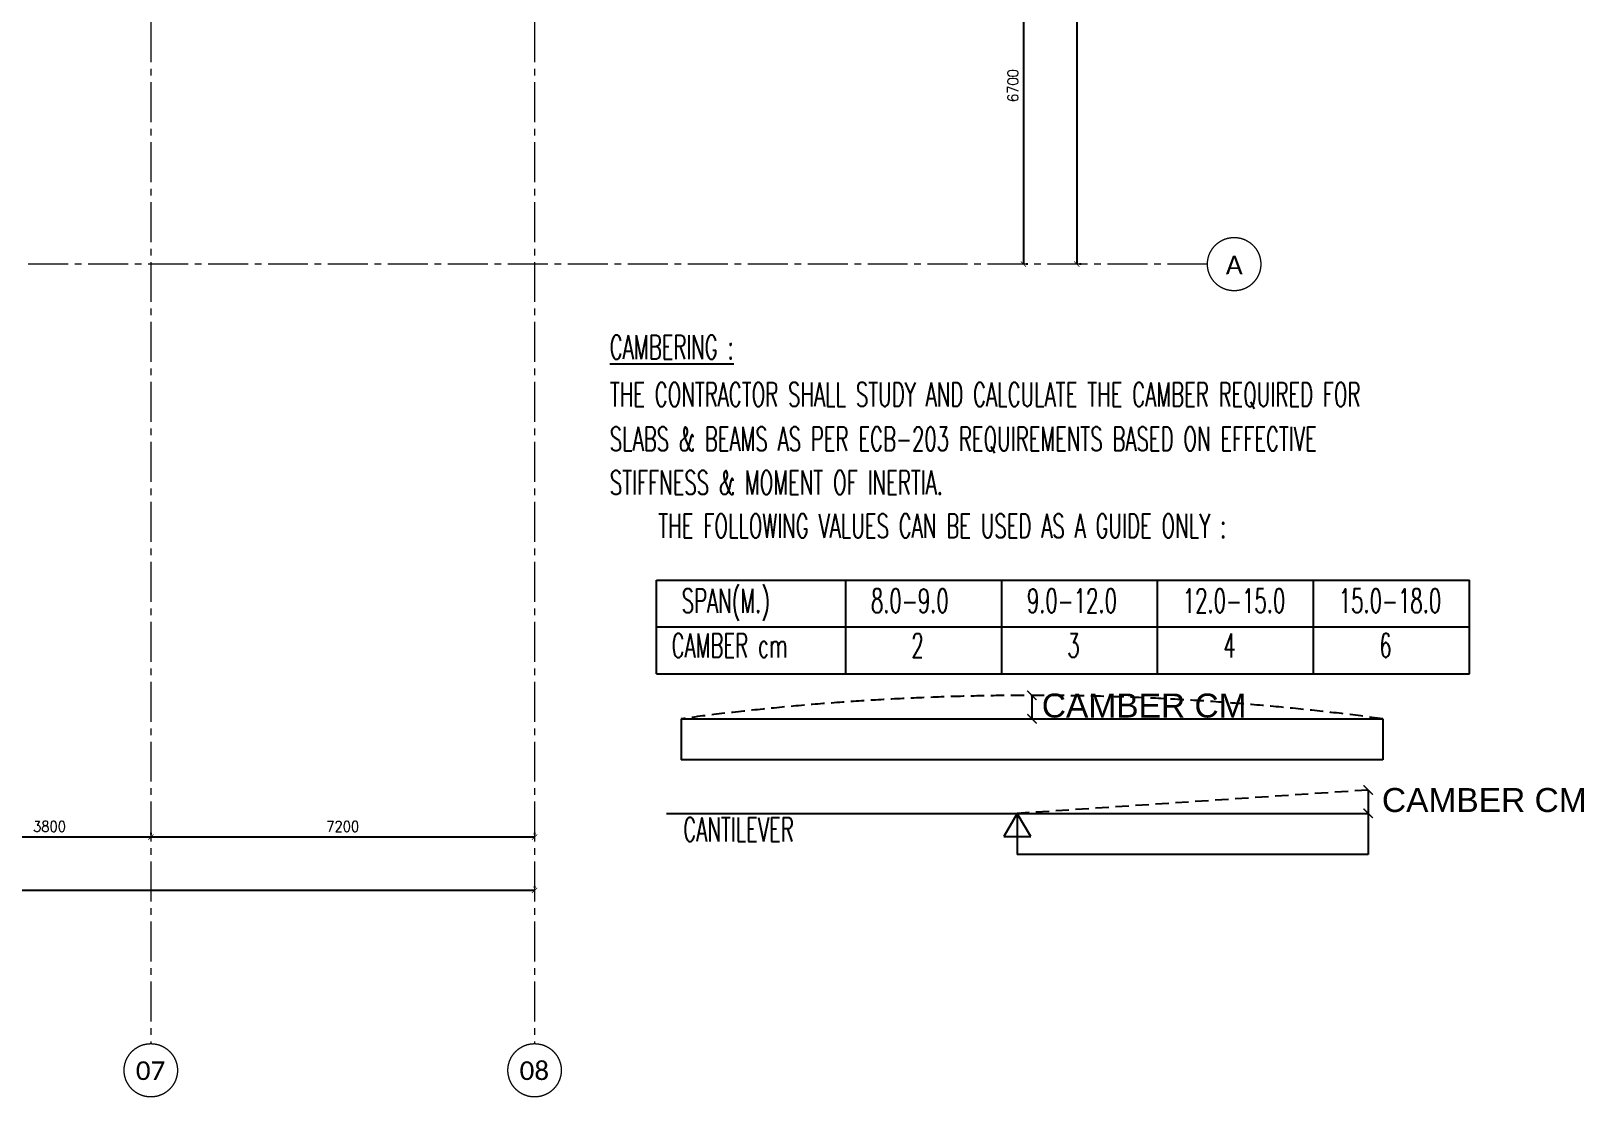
# Model space of a CAD drawing. Header units: millimetres. Extents: x -967280 to 3852, y 2833 to 1955156.
# Drawn here: x -604075 to -574942, y 671611 to 691610 of the extents above; entities that cross this region are included whole.
import ezdxf

# ---------------------------------------------------------------- set-up
doc = ezdxf.new("R2010")
doc.units = ezdxf.units.MM
doc.header["$LTSCALE"] = 1000
doc.header["$PDMODE"] = 35
doc.header["$PDSIZE"] = 25
for name, pattern in [('Columns_Structural070816$0$CENTER2', [1.125, 0.75, -0.125, 0.125, -0.125]), ('DASHED2', [0.375, 0.25, -0.125]), ('HRZN_Line-Ptrn-Sold', [9144001.0, 9144000.0, -1])]:
    doc.linetypes.add(name, pattern=pattern)
for name, color, linetype in [('_N-DIM 3', 7, 'Continuous'), ('DIMENSION', 2, 'Continuous'), ('RIB', 5, 'Continuous'), ('S -Beams', 2, 'Continuous'), ('S-OPENING', 4, 'Continuous'), ('S-TEXT', 2, 'Continuous')]:
    doc.layers.add(name, color=color, linetype=linetype)
doc.layers.add('A-AX-ATT-100', color=7, linetype='HRZN_Line-Ptrn-Sold', lineweight=18)
doc.layers.add('ST-000-AXIS', color=9, linetype='Columns_Structural070816$0$CENTER2', lineweight=9)
doc.styles.add('Arial', font='arial.ttf', dxfattribs={"height": 317.5})
doc.styles.add('Calibri_2', font='calibri.ttf', dxfattribs={"height": 300})
doc.styles.add('rom 0.5', font='romans.shx', dxfattribs={"width": 0.6})
doc.styles.get("Standard").update_dxf_attribs({"font": 'x-arab.shx'})
doc.styles.add('TUNELNO', font='romans.shx', dxfattribs={"width": 0.9})
doc.dimstyles.new('ARROW', dxfattribs={"dimtxt": 0.15, "dimasz": 0.08, "dimexe": 0.04, "dimexo": 0.04, "dimgap": 0.04, "dimtad": 1, "dimzin": 1, "dimdsep": 46, "dimtxsty": 'Standard', "dimblk": 'ARCHTICK', "dimcen": 0.08, "dimclrd": 8, "dimclre": 8, "dimclrt": 30, "dimadec": 0, "dimazin": 0, "dimtfac": 2, "dimtix": 1, "dimtmove": 2, "dimatfit": 3, "dimldrblk": 'ARCHTICK', "dimfxl": 0.04, "dimtolj": 1, "dimtzin": 1, "dimlwd": -1, "dimarcsym": 0})
doc.dimstyles.new('Copy(2) of DSEC', dxfattribs={"dimtxt": 200, "dimasz": 100, "dimexe": 50, "dimexo": 80, "dimgap": 100, "dimtad": 1, "dimdec": 0, "dimrnd": 5, "dimzin": 0, "dimdsep": 46, "dimtxsty": 'TUNELNO', "dimblk": 'ARCHTICK', "dimcen": 0.09, "dimclrd": 1, "dimclre": 1, "dimclrt": 3, "dimadec": 0, "dimazin": 0, "dimtfac": 0.78125, "dimtdec": 0, "dimtix": 1, "dimtmove": 2, "dimatfit": 3, "dimldrblk": 'ARCHTICK', "dimfxl": 1, "dimtolj": 1, "dimtzin": 0, "dimarcsym": 0})

# ---------------------------------------------------------------- blocks, each defined once
blk = doc.blocks.new('_ArchTick')
at = {"color": 0, "linetype": 'ByBlock', "const_width": 0.15}
blk.add_lwpolyline([(-0.5, -0.5), (0.5, 0.5)], dxfattribs=at)
blk = doc.blocks.new('*D21')
at = {"layer": 'Defpoints', "color": 0, "transparency": 16777216}
for p in [(-9448, 48), (3718, 48), (-9448, -721)]:
    blk.add_point(p, dxfattribs=at)
at = {"layer": 'DIMENSION', "color": 8, "lineweight": -2, "transparency": 16777216}
for p, q in [((-9448, 48), (-9448, -721)), ((3718, 48), (3718, -721))]:
    blk.add_line(p, q, dxfattribs=at)
at = {"layer": 'DIMENSION', "color": 8, "transparency": 16777216}
blk.add_line((3718, -721), (-9448, -721), dxfattribs=at)
at = {"layer": 'DIMENSION', "color": 8, "transparency": 16777216, "xscale": 0.08, "yscale": 0.08, "zscale": 0.08, "rotation": 180}
blk.add_blockref('_ArchTick', (-9448, -721), dxfattribs=at)
at = {"layer": 'DIMENSION', "color": 8, "transparency": 16777216, "xscale": 0.08, "yscale": 0.08, "zscale": 0.08}
blk.add_blockref('_ArchTick', (3718, -721), dxfattribs=at)
at = {"layer": 'DIMENSION', "color": 30, "transparency": 16777216, "insert": (-2865, -721), "char_height": 0.15, "attachment_point": 5}
blk.add_mtext('\\A1;(6m.-9m)', dxfattribs=at)
blk = doc.blocks.new('*D22')
at = {"layer": 'Defpoints', "color": 0, "transparency": 16777216}
for p in [(-3140, -1728), (3443, -1728), (-3140, -2497)]:
    blk.add_point(p, dxfattribs=at)
at = {"layer": 'DIMENSION', "color": 8, "lineweight": -2, "transparency": 16777216}
for p, q in [((-3140, -1728), (-3140, -2497)), ((3443, -1728), (3443, -2497))]:
    blk.add_line(p, q, dxfattribs=at)
at = {"layer": 'DIMENSION', "color": 8, "transparency": 16777216}
blk.add_line((3443, -2497), (-3140, -2497), dxfattribs=at)
at = {"layer": 'DIMENSION', "color": 8, "transparency": 16777216, "xscale": 0.08, "yscale": 0.08, "zscale": 0.08, "rotation": 180}
blk.add_blockref('_ArchTick', (-3140, -2497), dxfattribs=at)
at = {"layer": 'DIMENSION', "color": 8, "transparency": 16777216, "xscale": 0.08, "yscale": 0.08, "zscale": 0.08}
blk.add_blockref('_ArchTick', (3443, -2497), dxfattribs=at)
at = {"layer": 'DIMENSION', "color": 30, "transparency": 16777216, "insert": (151, -2497), "char_height": 0.15, "attachment_point": 5}
blk.add_mtext('\\A1;(1.5m)', dxfattribs=at)
blk = doc.blocks.new('Grid - HRZN_G-Datm-Grid-Head-1554275-FIRST FLOOR FFL_1_')
at = {"layer": 'A-AX-ATT-100'}
blk.add_circle((0, 0), 5, dxfattribs=at)
blk = doc.blocks.new('*D1503')
at = {"layer": '_N-DIM 3', "color": 1, "linetype": 'Continuous', "lineweight": -2, "ltscale": 30, "transparency": 16777216}
for p, q in [((572272, 717140), (572272, 710440)), ((572352, 717140), (572322, 717140)), ((572352, 710440), (572322, 710440))]:
    blk.add_line(p, q, dxfattribs=at)
at = {"layer": 'Defpoints', "color": 0, "linetype": 'Continuous', "ltscale": 30, "transparency": 16777216}
for p in [(572272, 717140), (572272, 710440), (572272, 710440)]:
    blk.add_point(p, dxfattribs=at)
at = {"layer": '_N-DIM 3', "color": 1, "linetype": 'Continuous', "lineweight": -2, "ltscale": 30, "transparency": 16777216, "xscale": 100, "yscale": 100, "zscale": 100}
for p, rotation in [((572272, 717140), 90), ((572272, 710440), 270)]:
    blk.add_blockref('_ArchTick', p, dxfattribs=dict(at, rotation=rotation))
at = {"layer": '_N-DIM 3', "color": 3, "linetype": 'Continuous', "ltscale": 30, "transparency": 16777216, "insert": (572072, 713790), "char_height": 200, "attachment_point": 5, "rotation": 90, "style": 'TUNELNO'}
blk.add_mtext('\\A1;6700', dxfattribs=at)
blk = doc.blocks.new('*D1504')
at = {"layer": '_N-DIM 3', "color": 1, "linetype": 'Continuous', "lineweight": -2, "ltscale": 30, "transparency": 16777216}
for p, q in [((573272, 737040), (573272, 710440)), ((573352, 737040), (573322, 737040)), ((573352, 710440), (573322, 710440))]:
    blk.add_line(p, q, dxfattribs=at)
at = {"layer": 'Defpoints', "color": 0, "linetype": 'Continuous', "ltscale": 30, "transparency": 16777216}
for p in [(573272, 737040), (573272, 710440), (573272, 710440)]:
    blk.add_point(p, dxfattribs=at)
at = {"layer": '_N-DIM 3', "color": 1, "linetype": 'Continuous', "lineweight": -2, "ltscale": 30, "transparency": 16777216, "xscale": 100, "yscale": 100, "zscale": 100}
for p, rotation in [((573272, 737040), 90), ((573272, 710440), 270)]:
    blk.add_blockref('_ArchTick', p, dxfattribs=dict(at, rotation=rotation))
at = {"layer": '_N-DIM 3', "color": 3, "linetype": 'Continuous', "ltscale": 30, "transparency": 16777216, "insert": (573072, 723740), "char_height": 200, "attachment_point": 5, "rotation": 90, "style": 'TUNELNO'}
blk.add_mtext('\\A1;26600', dxfattribs=at)
blk = doc.blocks.new('*D1513')
at = {"layer": '_N-DIM 3', "color": 1, "linetype": 'Continuous', "lineweight": -2, "ltscale": 30, "transparency": 16777216}
for p, q in [((555899, 699769), (555899, 699739)), ((563099, 699689), (555899, 699689)), ((563099, 699769), (563099, 699739))]:
    blk.add_line(p, q, dxfattribs=at)
at = {"layer": 'Defpoints', "color": 0, "linetype": 'Continuous', "ltscale": 30, "transparency": 16777216}
for p in [(555899, 699689), (555899, 699689), (563099, 699689)]:
    blk.add_point(p, dxfattribs=at)
at = {"layer": '_N-DIM 3', "color": 1, "linetype": 'Continuous', "lineweight": -2, "ltscale": 30, "transparency": 16777216, "xscale": 100, "yscale": 100, "zscale": 100, "rotation": 180}
blk.add_blockref('_ArchTick', (555899, 699689), dxfattribs=at)
at = {"layer": '_N-DIM 3', "color": 1, "linetype": 'Continuous', "lineweight": -2, "ltscale": 30, "transparency": 16777216, "xscale": 100, "yscale": 100, "zscale": 100}
blk.add_blockref('_ArchTick', (563099, 699689), dxfattribs=at)
at = {"layer": '_N-DIM 3', "color": 3, "linetype": 'Continuous', "ltscale": 30, "transparency": 16777216, "insert": (559499, 699889), "char_height": 200, "attachment_point": 5, "style": 'TUNELNO'}
blk.add_mtext('\\A1;7200', dxfattribs=at)
blk = doc.blocks.new('*D1514')
at = {"layer": '_N-DIM 3', "color": 1, "linetype": 'Continuous', "lineweight": -2, "ltscale": 30, "transparency": 16777216}
for p, q in [((552099, 699769), (552099, 699739)), ((555899, 699689), (552099, 699689)), ((555899, 699769), (555899, 699739))]:
    blk.add_line(p, q, dxfattribs=at)
at = {"layer": 'Defpoints', "color": 0, "linetype": 'Continuous', "ltscale": 30, "transparency": 16777216}
for p in [(552099, 699689), (552099, 699689), (555899, 699689)]:
    blk.add_point(p, dxfattribs=at)
at = {"layer": '_N-DIM 3', "color": 1, "linetype": 'Continuous', "lineweight": -2, "ltscale": 30, "transparency": 16777216, "xscale": 100, "yscale": 100, "zscale": 100, "rotation": 180}
blk.add_blockref('_ArchTick', (552099, 699689), dxfattribs=at)
at = {"layer": '_N-DIM 3', "color": 1, "linetype": 'Continuous', "lineweight": -2, "ltscale": 30, "transparency": 16777216, "xscale": 100, "yscale": 100, "zscale": 100}
blk.add_blockref('_ArchTick', (555899, 699689), dxfattribs=at)
at = {"layer": '_N-DIM 3', "color": 3, "linetype": 'Continuous', "ltscale": 30, "transparency": 16777216, "insert": (553999, 699889), "char_height": 200, "attachment_point": 5, "style": 'TUNELNO'}
blk.add_mtext('\\A1;3800', dxfattribs=at)
blk = doc.blocks.new('*D1520')
at = {"layer": '_N-DIM 3', "color": 1, "linetype": 'Continuous', "lineweight": -2, "ltscale": 30, "transparency": 16777216}
for p, q in [((516899, 698769), (516899, 698739)), ((563099, 698689), (516899, 698689)), ((563099, 698769), (563099, 698739))]:
    blk.add_line(p, q, dxfattribs=at)
at = {"layer": 'Defpoints', "color": 0, "linetype": 'Continuous', "ltscale": 30, "transparency": 16777216}
for p in [(516899, 698689), (516899, 698689), (563099, 698689)]:
    blk.add_point(p, dxfattribs=at)
at = {"layer": '_N-DIM 3', "color": 1, "linetype": 'Continuous', "lineweight": -2, "ltscale": 30, "transparency": 16777216, "xscale": 100, "yscale": 100, "zscale": 100, "rotation": 180}
blk.add_blockref('_ArchTick', (516899, 698689), dxfattribs=at)
at = {"layer": '_N-DIM 3', "color": 1, "linetype": 'Continuous', "lineweight": -2, "ltscale": 30, "transparency": 16777216, "xscale": 100, "yscale": 100, "zscale": 100}
blk.add_blockref('_ArchTick', (563099, 698689), dxfattribs=at)
at = {"layer": '_N-DIM 3', "color": 3, "linetype": 'Continuous', "ltscale": 30, "transparency": 16777216, "insert": (539999, 698889), "char_height": 200, "attachment_point": 5, "style": 'TUNELNO'}
blk.add_mtext('\\A1;46200', dxfattribs=at)
blk = doc.blocks.new('A$Cf5b4f7bc')
at = {"layer": 'DIMENSION', "color": 3}
for p, q in [((-2865.424, 486.601), (-2865.424, 47.732)), ((-9448.456, 47.732), (3717.609, 47.732)), ((3442.872, -1289.509), (3442.872, -1728.378)), ((-9723.193, -1728.378), (3442.872, -1728.378))]:
    blk.add_line(p, q, dxfattribs=at)
at = {"layer": 'DIMENSION', "color": 3, "linetype": 'DASHED2'}
blk.add_line((3442.872, -1289.509), (-3140.16, -1728.378), dxfattribs=at)
blk.add_arc((-2865.424, -49105.577), 49592.178, 82.3718503, 97.6281497, dxfattribs=at)
at = {"layer": 'RIB', "color": 3}
for p, q in [((-3140.16, -1728.378), (-3394.14, -2159.665)), ((-2886.18, -2159.665), (-3140.16, -1728.378)), ((-3394.14, -2159.665), (-2886.18, -2159.665))]:
    blk.add_line(p, q, dxfattribs=at)
at = {"layer": 'S-TEXT', "color": 3}
for p, q in [((-9907.55, 2647.811), (5344.926, 2647.811)), ((-9907.55, 892.336), (-9907.55, 2647.811)), ((-6358.243, 892.336), (-6358.243, 2647.811)), ((-3432.451, 892.336), (-3432.451, 2647.811)), ((-506.659, 892.336), (-506.659, 2647.811)), ((2419.133, 892.336), (2419.133, 2647.811)), ((5344.926, 892.336), (5344.926, 2647.811)), ((-9907.55, 1770.073), (5344.926, 1770.073)), ((-9907.55, 892.336), (5344.926, 892.336))]:
    blk.add_line(p, q, dxfattribs=at)
at = {"layer": 'DIMENSION', "color": 3}
for p, xscale, yscale, zscale, rotation in [((-2865.424, 486.601), 175.5475312720334, 175.5475312720334, 175.5475312720334, 90), ((-2865.424, 47.732), 175.5475312720333, 175.5475312720333, 175.5475312720333, 270), ((3442.872, -1289.509), 175.5475312720334, 175.5475312720334, 175.5475312720334, 90), ((3442.872, -1728.378), 175.5475312720333, 175.5475312720333, 175.5475312720333, 270)]:
    blk.add_blockref('_ArchTick', p, dxfattribs=dict(at, xscale=xscale, yscale=yscale, zscale=zscale, rotation=rotation))
at = {"layer": 'S-TEXT', "color": 3, "style": 'rom 0.5', "width": 0.6}
for s, height, p in [('%%UCAMBERING :', 450.01163, (-10785.417, 6795.189)), ('THE CONTRACTOR SHALL STUDY AND CALCULATE THE CAMBER REQUIRED FOR', 450.01163, (-10785.417, 5907.998)), ('SLABS & BEAMS AS PER ECB-203 REQUIREMENTS BASED ON EFFECTIVE', 450.01163, (-10785.417, 5073.642)), ('STIFFNESS & MOMENT OF INERTIA.', 450.01163, (-10785.417, 4254.421)), ('THE FOLLOWING VALUES CAN BE USED AS A GUIDE ONLY :', 450.01163, (-9876.809, 3440.941)), ('SPAN(M.)', 450.0116, (-9436.519, 2038.557)), ('8.0-9.0', 450.0116, (-5885.194, 2038.557)), ('9.0-12.0', 450.0116, (-2959.402, 2038.557)), ('12.0-15.0', 450.0116, (-33.61, 2038.557)), ('15.0-18.0', 450.0116, (2892.182, 2038.557)), ('CAMBER cm', 450.0116, (-9626.285, 1198.592)), ('2', 450.012, (-5126.132, 1198.592)), ('3', 450.012, (-2200.34, 1198.592)), ('4', 450.012, (725.452, 1198.592)), ('6', 450.012, (3651.245, 1198.592)), ('CANTILEVER', 450.0116, (-9406.93, -2252.109))]:
    blk.add_text(s, height=height, dxfattribs=at).set_placement(p)
at = {"layer": 'S-TEXT', "color": 3, "char_height": 450.01163, "attachment_point": 5, "style": 'Arial'}
for insert in [(-758.842, 293.322), (5621.973, -1479.265)]:
    blk.add_mtext('\\A1;CAMBER CM', dxfattribs=dict(at, insert=insert))
at = {"layer": 'DIMENSION', "color": 3}
for base, p1, p2, text, picture, middle in [((-9448.456, -721.336), (3717.609, 47.732), (-9448.456, 47.732), '(6m.-9m)', '*D21', (-2865.424, -721.17)), ((-3140.16, -2497.447), (3442.872, -1728.378), (-3140.16, -1728.378), '(1.5m)', '*D22', (151.356, -2497.28))]:
    dim = blk.add_linear_dim(base=base, p1=p1, p2=p2, text=text, dimstyle='ARROW', dxfattribs=at)
    dim.commit()
    dim.dimension.update_dxf_attribs({"geometry": picture, "text_midpoint": middle})
blk = doc.blocks.new('AXES-00')
at = {"layer": 'ST-000-AXIS'}
for p, q in [((555898.9, 750979.6), (555898.9, 695813.8)), ((563098.9, 750979.6), (563098.9, 695813.8)), ((575723.2, 710439.7), (505674.3, 710439.7))]:
    blk.add_line(p, q, dxfattribs=at)
at = {"layer": 'A-AX-ATT-100'}
for p, xscale, yscale, zscale, rotation in [((576223.2, 710439.7), 100.0000000000001, 100.0000000000001, 100.0000000000001, 90), ((555898.9, 695313.8), 99.99999999999993, 99.99999999999993, 99.99999999999993, 180), ((563098.9, 695313.8), 99.99999999999993, 99.99999999999993, 99.99999999999993, 180)]:
    blk.add_blockref('Grid - HRZN_G-Datm-Grid-Head-1554275-FIRST FLOOR FFL_1_', p, dxfattribs=dict(at, xscale=xscale, yscale=yscale, zscale=zscale, rotation=rotation))
at = {"layer": 'A-AX-ATT-100', "linetype": 'Continuous', "lineweight": 13, "char_height": 350, "attachment_point": 1, "style": 'Calibri_2'}
for s, insert, width in [('A', (576067.7, 710601), 384.81), ('07', (555618, 695481.8), 673.417), ('08', (562818, 695481.8), 673.417)]:
    blk.add_mtext(s, dxfattribs=dict(at, insert=insert, width=width))
at = {"layer": '_N-DIM 3', "color": 3, "linetype": 'Continuous', "ltscale": 30}
for base, p1, p2, picture, middle in [((573272.5, 710439.7), (573272.5, 737039.7), (573272.5, 710439.7), '*D1504', (573072.5, 723739.7)), ((572272.5, 710439.7), (572272.5, 717139.7), (572272.5, 710439.7), '*D1503', (572072.5, 713789.7))]:
    dim = blk.add_linear_dim(base=base, p1=p1, p2=p2, angle=90, dimstyle='Copy(2) of DSEC', dxfattribs=at)
    dim.commit()
    dim.dimension.update_dxf_attribs({"geometry": picture, "text_midpoint": middle})
for base, p1, p2, picture, middle in [((552098.9, 699688.7), (555898.9, 699688.7), (552098.9, 699688.7), '*D1514', (553998.9, 699888.7)), ((555898.9, 699688.7), (563098.9, 699688.7), (555898.9, 699688.7), '*D1513', (559498.9, 699888.7)), ((516898.9, 698688.7), (563098.9, 698688.7), (516898.9, 698688.7), '*D1520', (539998.9, 698888.7))]:
    dim = blk.add_linear_dim(base=base, p1=p1, p2=p2, dimstyle='Copy(2) of DSEC', dxfattribs=at)
    dim.commit()
    dim.dimension.update_dxf_attribs({"geometry": picture, "text_midpoint": middle})

msp = doc.modelspace()

# ---------------------------------------------------------------- block references
at = {"layer": 'S -Beams'}
msp.add_blockref('AXES-00', (-1157727.6, -23202.4), dxfattribs=at)
at = {"layer": 'S-OPENING', "color": 4, "ltscale": 30}
msp.add_blockref('A$Cf5b4f7bc', (-582432.9, 678658.9), dxfattribs=at)

doc.saveas('drawing.dxf')
